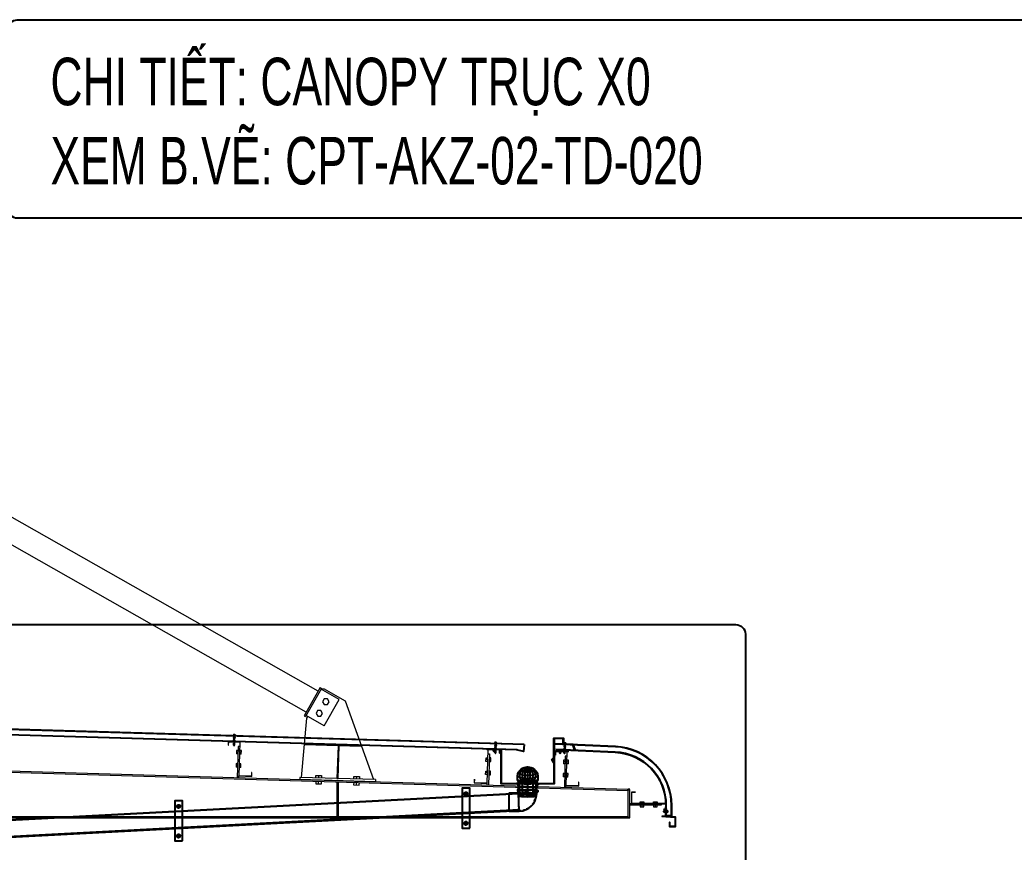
# Model space of a CAD drawing. Header units: inches. Extents: x 340055 to 349452, y -34649 to -30845.
# Drawn here: x 342628.3 to 342680.7, y -32630.5 to -32586.7 of the extents above; entities that cross this region are included whole.
import ezdxf

# ---------------------------------------------------------------- set-up
doc = ezdxf.new("R2010")
doc.units = ezdxf.units.IN
doc.header["$MEASUREMENT"] = 0
for name, pattern in [('DASHED2', [9.525, 6.35, -3.175]), ('HIDDEN', [0.375, 0.25, -0.125]), ('XKITLINE00', [0])]:
    doc.linetypes.add(name, pattern=pattern)
for name, color, linetype in [('2', 2, 'Continuous'), ('3', 3, 'Continuous'), ('DOWNPOUT', 52, 'Continuous'), ('flashing', 6, 'Continuous'), ('ROOFING', 4, 'Continuous'), ('STRUCTURE', 1, 'Continuous')]:
    doc.layers.add(name, color=color, linetype=linetype)
doc.layers.add('Bolt', color=7, linetype='Continuous', lineweight=0)
doc.layers.add('PART', color=20, linetype='Continuous', lineweight=9)
doc.styles.add('ST1H', font='vnshxh.shx', dxfattribs={"width": 0.7})

# ---------------------------------------------------------------- blocks, each defined once
blk = doc.blocks.new('11')
at = {"color": 9, "linetype": 'XKITLINE00', "lineweight": 0}
for p, q in [((1478.094, 219.129), (1508.937, 236.631)), ((1478.721, 218.025), (1509.564, 235.526)), ((1477.807, 219.272), (1476.663, 218.622)), ((1476.986, 218.691), (1477.943, 219.234)), ((1477.856, 219.185), (1477.807, 219.272)), ((1477.988, 219.317), (1477.918, 219.277)), ((1477.918, 219.277), (1478.757, 217.799)), ((1477.988, 219.317), (1478.827, 217.838)), ((1476.663, 218.622), (1475.169, 214.476)), ((1477.776, 217.3), (1476.986, 218.691)), ((1477.514, 218.572), (1477.601, 218.722)), ((1477.599, 218.422), (1477.514, 218.572)), ((1477.601, 218.722), (1477.775, 218.721)), ((1477.86, 218.57), (1477.772, 218.421)), ((1477.775, 218.721), (1477.86, 218.57)), ((1477.772, 218.421), (1477.599, 218.422)), ((1477.859, 217.964), (1477.947, 218.113)), ((1477.947, 218.113), (1478.12, 218.112)), ((1478.12, 218.112), (1478.206, 217.961)), ((1477.776, 217.3), (1478.733, 217.842)), ((1477.945, 217.813), (1477.859, 217.964)), ((1478.118, 217.812), (1477.945, 217.813)), ((1478.206, 217.961), (1478.118, 217.812)), ((1478.695, 217.706), (1478.646, 217.793)), ((1478.965, 214.588), (1478.695, 217.706)), ((1478.827, 217.838), (1478.757, 217.799)), ((1508.218, 216.982), (1508.298, 216.984)), ((1508.298, 216.984), (1508.347, 215.335)), ((1495.223, 216.597), (1495.303, 216.6)), ((1495.303, 216.6), (1495.352, 214.95)), ((1475.822, 216.275), (1478.811, 216.36)), ((1475.822, 216.275), (1475.824, 216.215)), ((1475.824, 216.215), (1478.813, 216.3)), ((1475.824, 216.214), (1476.985, 216.247)), ((1476.985, 216.248), (1477.045, 216.25)), ((1477.044, 214.531), (1476.985, 216.248)), ((1477.045, 216.249), (1478.813, 216.3)), ((1477.045, 216.25), (1477.104, 214.533)), ((1478.813, 216.3), (1478.811, 216.36)), ((1482.229, 216.212), (1482.309, 216.215)), ((1482.309, 216.215), (1482.358, 214.565)), ((1461.748, 213.955), (1512.539, 215.459)), ((1512.539, 215.399), (1461.749, 213.895)), ((1464.987, 215.702), (1465.067, 215.704)), ((1465.067, 215.704), (1465.115, 214.055)), ((1469.14, 215.825), (1469.06, 215.822)), ((1469.06, 215.822), (1469.109, 214.173)), ((1508.267, 215.333), (1508.264, 215.433)), ((1512.539, 215.459), (1512.539, 212.455)), ((1495.272, 214.948), (1495.269, 215.048)), ((1475.065, 214.473), (1479.064, 214.591)), ((1475.065, 214.473), (1475.069, 214.353)), ((1475.069, 214.353), (1479.067, 214.471)), ((1477.104, 214.533), (1477.044, 214.531)), ((1479.064, 214.591), (1479.067, 214.471)), ((1482.278, 214.563), (1482.275, 214.663)), ((1461.669, 212.455), (1461.669, 213.955)), ((1461.749, 212.455), (1461.749, 213.955)), ((1465.036, 214.052), (1465.033, 214.152)), ((1469.189, 214.175), (1469.186, 214.275)), ((1477.104, 214.315), (1477.044, 214.315)), ((1477.044, 214.315), (1477.044, 212.535)), ((1477.104, 214.315), (1477.104, 212.535)), ((1460.019, 213.198), (1460.019, 213.118)), ((1460.019, 213.118), (1461.669, 213.118)), ((1461.569, 213.198), (1461.669, 213.198)), ((1461.749, 212.515), (1512.539, 212.515)), ((1512.539, 212.455), (1461.749, 212.455)), ((1477.104, 212.535), (1477.044, 212.535))]:
    blk.add_line(p, q, dxfattribs=at)
at = {"color": 8}
for p, q in [((1461.669, 213.955), (1461.749, 213.955)), ((1461.749, 213.895), (1461.748, 213.955)), ((1461.669, 212.455), (1461.749, 212.455)), ((1461.749, 212.455), (1461.749, 212.515))]:
    blk.add_line(p, q, dxfattribs=at)
at = {"layer": 'Bolt', "linetype": 'XKITLINE00', "lineweight": 0}
for p, q in [((1508.129, 216.774), (1508.209, 216.777)), ((1508.134, 216.584), (1508.129, 216.774)), ((1508.132, 216.679), (1508.212, 216.682)), ((1508.134, 216.584), (1508.214, 216.587)), ((1508.304, 216.78), (1508.384, 216.782)), ((1508.307, 216.685), (1508.387, 216.687)), ((1508.309, 216.59), (1508.389, 216.592)), ((1508.384, 216.782), (1508.389, 216.592)), ((1482.14, 216.005), (1482.22, 216.007)), ((1482.146, 215.815), (1482.14, 216.005)), ((1482.315, 216.01), (1482.395, 216.012)), ((1482.395, 216.012), (1482.401, 215.822)), ((1495.135, 216.389), (1495.214, 216.392)), ((1495.14, 216.2), (1495.135, 216.389)), ((1495.137, 216.295), (1495.217, 216.297)), ((1495.14, 216.2), (1495.22, 216.202)), ((1495.309, 216.395), (1495.389, 216.397)), ((1495.312, 216.3), (1495.392, 216.302)), ((1495.315, 216.205), (1495.395, 216.207)), ((1495.389, 216.397), (1495.395, 216.207)), ((1508.15, 216.075), (1508.23, 216.077)), ((1508.155, 215.885), (1508.15, 216.075)), ((1508.152, 215.98), (1508.232, 215.982)), ((1508.324, 216.08), (1508.404, 216.082)), ((1508.327, 215.985), (1508.407, 215.987)), ((1508.404, 216.082), (1508.41, 215.892)), ((1464.898, 215.494), (1464.978, 215.496)), ((1464.903, 215.304), (1464.898, 215.494)), ((1464.901, 215.399), (1464.981, 215.401)), ((1465.073, 215.499), (1465.153, 215.502)), ((1465.076, 215.404), (1465.155, 215.407)), ((1465.153, 215.502), (1465.158, 215.312)), ((1468.986, 215.615), (1469.066, 215.617)), ((1468.992, 215.425), (1468.986, 215.615)), ((1468.989, 215.52), (1469.069, 215.522)), ((1469.072, 215.428), (1468.992, 215.425)), ((1469.241, 215.623), (1469.161, 215.62)), ((1469.164, 215.525), (1469.244, 215.528)), ((1469.167, 215.43), (1469.247, 215.433)), ((1469.247, 215.433), (1469.241, 215.623)), ((1482.143, 215.91), (1482.223, 215.912)), ((1482.146, 215.815), (1482.226, 215.817)), ((1482.318, 215.915), (1482.398, 215.917)), ((1482.321, 215.82), (1482.401, 215.822)), ((1495.155, 215.69), (1495.235, 215.692)), ((1495.161, 215.5), (1495.155, 215.69)), ((1495.158, 215.595), (1495.238, 215.597)), ((1495.161, 215.5), (1495.241, 215.502)), ((1495.33, 215.695), (1495.41, 215.697)), ((1495.333, 215.6), (1495.413, 215.602)), ((1495.336, 215.505), (1495.416, 215.507)), ((1495.41, 215.697), (1495.416, 215.507)), ((1508.155, 215.885), (1508.235, 215.887)), ((1508.33, 215.89), (1508.41, 215.892)), ((1464.903, 215.304), (1464.983, 215.306)), ((1465.078, 215.309), (1465.158, 215.312)), ((1469.007, 214.915), (1469.087, 214.918)), ((1469.012, 214.725), (1469.007, 214.915)), ((1469.262, 214.923), (1469.182, 214.921)), ((1469.267, 214.733), (1469.262, 214.923)), ((1482.161, 215.305), (1482.241, 215.307)), ((1482.167, 215.115), (1482.161, 215.305)), ((1482.164, 215.21), (1482.244, 215.212)), ((1482.167, 215.115), (1482.247, 215.117)), ((1482.336, 215.31), (1482.416, 215.313)), ((1482.339, 215.215), (1482.419, 215.218)), ((1482.341, 215.12), (1482.421, 215.123)), ((1482.416, 215.313), (1482.421, 215.123)), ((1464.919, 214.794), (1464.998, 214.797)), ((1464.924, 214.604), (1464.919, 214.794)), ((1464.921, 214.699), (1465.001, 214.702)), ((1464.924, 214.604), (1465.004, 214.607)), ((1465.093, 214.799), (1465.173, 214.802)), ((1465.096, 214.705), (1465.176, 214.707)), ((1465.099, 214.61), (1465.179, 214.612)), ((1465.173, 214.802), (1465.179, 214.612)), ((1469.01, 214.82), (1469.089, 214.823)), ((1469.092, 214.728), (1469.012, 214.725)), ((1469.184, 214.826), (1469.264, 214.828)), ((1469.187, 214.731), (1469.267, 214.733)), ((1476.211, 214.637), (1475.911, 214.628)), ((1475.911, 214.628), (1475.915, 214.498)), ((1476.178, 214.383), (1475.959, 214.376)), ((1475.969, 214.376), (1475.968, 214.379)), ((1476.065, 214.502), (1476.061, 214.632)), ((1476.168, 214.382), (1476.168, 214.385)), ((1476.173, 214.382), (1476.178, 214.383)), ((1476.215, 214.507), (1476.211, 214.637)), ((1478.21, 214.696), (1477.91, 214.687)), ((1477.91, 214.687), (1477.914, 214.557)), ((1477.923, 214.244), (1477.919, 214.374)), ((1477.968, 214.435), (1477.968, 214.439)), ((1478.064, 214.561), (1478.06, 214.691)), ((1478.073, 214.248), (1478.069, 214.378)), ((1478.168, 214.441), (1478.167, 214.444)), ((1478.214, 214.566), (1478.21, 214.696)), ((1478.219, 214.383), (1478.223, 214.253)), ((1475.924, 214.185), (1475.92, 214.315)), ((1476.224, 214.194), (1475.924, 214.185)), ((1476.074, 214.189), (1476.07, 214.319)), ((1476.22, 214.324), (1476.224, 214.194)), ((1478.223, 214.253), (1477.923, 214.244)), ((1460.414, 213.293), (1460.224, 213.293)), ((1460.224, 213.293), (1460.224, 213.213)), ((1460.224, 213.038), (1460.224, 213.118)), ((1460.414, 213.038), (1460.224, 213.038)), ((1460.319, 213.213), (1460.319, 213.293)), ((1460.319, 213.038), (1460.319, 213.118)), ((1460.414, 213.213), (1460.414, 213.293)), ((1460.414, 213.118), (1460.414, 213.038)), ((1461.114, 213.293), (1460.924, 213.293)), ((1460.924, 213.293), (1460.924, 213.213)), ((1460.924, 213.038), (1460.924, 213.118)), ((1461.114, 213.038), (1460.924, 213.038)), ((1461.019, 213.213), (1461.019, 213.293)), ((1461.019, 213.038), (1461.019, 213.118)), ((1461.114, 213.213), (1461.114, 213.293)), ((1461.114, 213.118), (1461.114, 213.038))]:
    blk.add_line(p, q, dxfattribs=at)
at = {"layer": 'PART', "color": 94, "linetype": 'XKITLINE00', "lineweight": 0}
for points in [[(1507.584, 215.412), (1507.578, 215.612), (1507.593, 215.613), (1507.598, 215.428), (1508.248, 215.447), (1508.195, 217.231), (1508.815, 217.25), (1508.821, 217.05), (1508.806, 217.049), (1508.801, 217.234), (1508.211, 217.217), (1508.264, 215.433)], [(1481.595, 214.643), (1481.589, 214.843), (1481.604, 214.843), (1481.61, 214.658), (1482.26, 214.678), (1482.207, 216.462), (1482.826, 216.48), (1482.832, 216.28), (1482.817, 216.28), (1482.812, 216.465), (1482.222, 216.447), (1482.275, 214.663)], [(1494.584, 215.228), (1494.599, 215.228), (1494.604, 215.043), (1495.254, 215.062), (1495.201, 216.847), (1495.821, 216.865), (1495.827, 216.665), (1495.812, 216.665), (1495.806, 216.849), (1495.216, 216.832), (1495.269, 215.048), (1494.59, 215.028)], [(1464.353, 214.132), (1464.347, 214.332), (1464.362, 214.333), (1464.367, 214.148), (1465.017, 214.167), (1464.964, 215.951), (1465.584, 215.969), (1465.59, 215.77), (1465.575, 215.769), (1465.569, 215.954), (1464.98, 215.937), (1465.033, 214.152)], [(1469.845, 214.495), (1469.86, 214.495), (1469.865, 214.295), (1469.186, 214.275), (1469.133, 216.06), (1468.543, 216.042), (1468.549, 215.857), (1468.534, 215.857), (1468.528, 216.057), (1469.147, 216.075), (1469.2, 214.291), (1469.85, 214.31)], [(1461.554, 213.803), (1461.369, 213.803), (1461.369, 213.818), (1461.569, 213.818), (1461.569, 213.198), (1459.784, 213.198), (1459.784, 212.548), (1459.969, 212.548), (1459.969, 212.533), (1459.769, 212.533), (1459.769, 213.213), (1461.554, 213.213)]]:
    blk.add_lwpolyline(points, close=True, dxfattribs=at)
blk = doc.blocks.new('Short_Self_drilling')
at = {"layer": 'STRUCTURE', "color": 1, "linetype": 'Continuous'}
for p, q in [((6.4, 1.7), (-6.4, 1.7)), ((5.1, 3.8), (-5.1, 3.8)), ((-2.6, 2.9), (-5.1, 2.9)), ((-3.4, 3.8), (-3.4, 6.8)), ((3, 7.2), (-3, 7.2)), ((2.6, 2.9), (-2.6, 2.9)), ((-2.1, 2.8), (-2.1, 2.9)), ((6.3, 0), (0, 0)), ((2.2, 2.8), (2.2, 2.9)), ((2.2, -0.5), (2.2, 0)), ((5.1, 2.9), (2.6, 2.9)), ((3.4, 3.8), (3.4, 6.8)), ((3, -1.2), (-2.7, -0.2)), ((3, -2.7), (-2.7, -1.8)), ((3, -4.2), (-2.7, -3.3)), ((3, -5.8), (-2.7, -4.8)), ((3, -7.3), (-2.7, -6.3)), ((-1.9, -8), (-2.7, -7.9)), ((-2.1, -1.4), (-2.1, -0.9)), ((-2.1, -2.9), (-2.1, -2.4)), ((-2.1, -4.4), (-2.1, -3.9)), ((-2.1, -6), (-2.1, -5.4)), ((-2.1, -7.5), (-2.1, -7)), ((-2.1, -12.3), (-2.1, -8.5)), ((3, -8.8), (-1.1, -8.1)), ((2.1, -12.3), (2.1, -9.1)), ((2.2, -2), (2.2, -1.5)), ((2.2, -3.6), (2.2, -3)), ((2.2, -5.1), (2.2, -4.6)), ((2.2, -6.6), (2.2, -6.1)), ((2.2, -8.1), (2.2, -7.6))]:
    blk.add_line(p, q, dxfattribs=at)
blk.add_lwpolyline([(6.4, 1.3), (6.4, 1.7), (2.1, 2.8), (-2.1, 2.8), (-6.4, 1.7), (-6.4, 1.3)], close=True, dxfattribs=at)
for points in [[(-6.4, 1.3, -0.088869), (-6.3, 0), (0, 0)], [(-0.1, 3.8), (-0.3, 6.2, 0.338878), (-3.1, 6.2), (-3.3, 3.8)], [(3.3, 3.8), (3.1, 6.2, 0.338878), (0.3, 6.2), (0.1, 3.8)], [(2.1, -12.3), (0.2, -14.2, -0.333596), (-0.2, -14.2), (-2.1, -12.3)], [(-0.1, -14), (-1, -12.2, -0.148657), (-1.4, -11.2), (-2, -7.7, -0.815006), (-1.2, -7.8, 0.150833), (-0.8, -8.7)], [(2.1, -12.3), (1.7, -11.7, 0.52242), (0.9, -11.7), (-0.2, -14.2)]]:
    blk.add_lwpolyline(points, format="xyb", dxfattribs=at)
for points in [[(3, -1.2), (2.2, -1.5), (-2.1, -0.8), (-2.7, -0.2), (-2.4, 0)], [(3, -2.7), (2.2, -3), (-2.1, -2.4), (-2.7, -1.8), (-2.1, -1.4), (2.2, -2), (3, -2.7)], [(3, -4.2), (2.2, -4.6), (-2.1, -3.9), (-2.7, -3.3), (-2.1, -2.9), (2.2, -3.6), (3, -4.2)], [(3, -5.8), (2.2, -6.1), (-2.1, -5.4), (-2.7, -4.8), (-2.1, -4.4), (2.2, -5.1), (3, -5.8)], [(3, -7.3), (2.2, -7.6), (-2.1, -7), (-2.7, -6.3), (-2.1, -6), (2.2, -6.6), (3, -7.3)], [(-1.8, -8.5), (-2.1, -8.5), (-2.7, -7.9), (-2.1, -7.5), (-1.8, -7.5)], [(-1.3, -7.6), (2.2, -8.1), (3, -8.8)], [(-1.2, 0), (2.2, -0.5), (3, -1.2)], [(3, -8.8), (2.2, -9.1), (-0.8, -8.7)]]:
    blk.add_lwpolyline(points, dxfattribs=at)
for centre, radius, start, end in [((-5, 3.3), 0.455, 109.7949, 250.2674), ((-3, 6.8), 0.429, 90.0311, 180.0311), ((3, 6.8), 0.429, 0.0311, 90.0311), ((5.1, 3.3), 0.435, 279.7276, 80.3347), ((10, 0.2), 3.74, 162.2963, 182.6103)]:
    blk.add_arc(centre, radius, start, end, dxfattribs=at)
blk = doc.blocks.new('HFR-1')
at = {"layer": 'STRUCTURE', "color": 1, "linetype": 'Continuous'}
for p, q in [((-5.5, 0), (5.5, 0)), ((-5.2, 0.8), (-3.4, 1.5)), ((5.2, 0.8), (3.4, 1.5)), ((-2.4, -1.2), (-3, -1.6)), ((-3, -1.6), (-2.4, -1.9)), ((-2.4, -1.9), (-3, -2.3)), ((-3, -2.3), (-2.4, -2.6)), ((-2.4, -2.6), (-3, -3)), ((-3, -3), (-2.4, -3.3)), ((-2.4, -3.3), (-3, -3.7)), ((-3, -3.7), (-2.4, -4.1)), ((-2.4, -4.1), (-3, -4.4)), ((-3, -4.4), (-2.4, -4.8)), ((-2.4, -4.8), (-3, -5.1)), ((-3, -5.1), (-2.4, -5.5)), ((-2.4, -5.5), (-3, -5.8)), ((-3, -5.8), (-2.4, -6.2)), ((-2.4, -6.2), (-3, -6.6)), ((-3, -6.6), (-2.4, -6.9)), ((-2.4, -6.9), (-3, -7.3)), ((-3, -7.3), (-2.4, -7.6)), ((-2.4, -7.6), (-3, -8)), ((-3, -8), (-2.4, -8.3)), ((-2.4, -8.3), (-3, -8.7)), ((-3, -8.7), (-2.4, -9)), ((-2.4, -9), (-3, -9.4)), ((-3, -9.4), (-2.4, -9.7)), ((-2.4, -9.7), (-3, -10.1)), ((-3, -10.1), (-2.4, -10.5)), ((-2.4, -10.5), (-3, -10.8)), ((-3, -10.8), (-2.4, -11.2)), ((-2.4, -11.2), (-3, -11.5)), ((-3, -11.5), (-2.4, -11.9)), ((-2.9, -1.6), (2.9, -1.4)), ((-2.9, -2.3), (2.9, -2.1)), ((-2.9, -3), (2.9, -2.8)), ((-2.9, -3.7), (2.9, -3.6)), ((-2.9, -4.4), (2.9, -4.3)), ((-2.9, -5.1), (2.9, -5)), ((-2.9, -5.9), (2.9, -5.7)), ((-2.9, -6.6), (2.9, -6.4)), ((-2.9, -7.3), (2.9, -7.1)), ((-2.9, -8), (2.9, -7.8)), ((-2.9, -8.7), (2.9, -8.5)), ((-2.9, -9.4), (2.9, -9.2)), ((-2.9, -10.1), (1.5, -10)), ((-2.9, -10.8), (1.3, -10.7)), ((-2.9, -11.5), (0.9, -11.4)), ((-2.5, -17.4), (-2.5, -11.8)), ((-2.5, -17.4), (-2, -16.7)), ((-2.5, -17.4), (-0.2, -19.7)), ((2.4, -1.1), (-2.4, -1.2)), ((2.4, -1.8), (-2.4, -1.9)), ((-2.4, -1.9), (2.4, -1.8)), ((-2.4, -2.6), (2.4, -2.5)), ((2.4, -2.5), (-2.4, -2.6)), ((-2.4, -3.3), (2.4, -3.2)), ((2.4, -3.2), (-2.4, -3.3)), ((-2.4, -4.1), (2.4, -3.9)), ((2.4, -3.9), (-2.4, -4.1)), ((-2.4, -4.8), (2.4, -4.6)), ((2.4, -4.6), (-2.4, -4.8)), ((-2.4, -5.5), (2.4, -5.3)), ((2.4, -5.3), (-2.4, -5.5)), ((-2.4, -6.2), (2.4, -6)), ((2.4, -6), (-2.4, -6.2)), ((-2.4, -6.9), (2.4, -6.8)), ((2.4, -6.8), (-2.4, -6.9)), ((-2.4, -7.6), (2.4, -7.5)), ((2.4, -7.5), (-2.4, -7.6)), ((-2.4, -8.3), (2.4, -8.2)), ((2.4, -8.2), (-2.4, -8.3)), ((-2.4, -9), (2.4, -8.9)), ((2.4, -8.9), (-2.4, -9)), ((-2.4, -9.7), (2.4, -9.6)), ((2.4, -9.6), (-2.4, -9.7)), ((1.4, -10.3), (-2.4, -10.5)), ((-2.4, -10.5), (1.4, -10.3)), ((-2.4, -11.2), (1.1, -11.1)), ((1.1, -11.1), (-2.4, -11.2)), ((-2.4, -11.9), (0.4, -11.8)), ((-1, -16.7), (0.2, -19.7)), ((0.1, -19.4), (1.2, -17.3)), ((0.2, -19.7), (2.5, -17.4)), ((1.6, -16.1), (2.3, -10.2)), ((2.2, -10), (2.9, -10)), ((2.2, -11), (2.4, -11)), ((2.4, -11), (2.2, -11)), ((2.2, -11.4), (2.9, -11.4)), ((2.2, -11.7), (2.4, -11.7)), ((2.4, -10.3), (2.3, -10.3)), ((2.3, -10.3), (2.4, -10.3)), ((2.3, -10.7), (2.9, -10.7)), ((2.9, -1.4), (2.4, -1.1)), ((2.4, -1.8), (2.9, -1.4)), ((2.9, -2.1), (2.4, -1.8)), ((2.4, -2.5), (2.9, -2.1)), ((2.9, -2.8), (2.4, -2.5)), ((2.4, -3.2), (2.9, -2.8)), ((2.9, -3.6), (2.4, -3.2)), ((2.4, -3.9), (2.9, -3.6)), ((2.9, -4.3), (2.4, -3.9)), ((2.4, -4.6), (2.9, -4.3)), ((2.9, -5), (2.4, -4.6)), ((2.4, -5.3), (2.9, -5)), ((2.9, -5.7), (2.4, -5.3)), ((2.4, -6), (2.9, -5.7)), ((2.9, -6.4), (2.4, -6)), ((2.4, -6.8), (2.9, -6.4)), ((2.9, -7.1), (2.4, -6.8)), ((2.4, -7.5), (2.9, -7.1)), ((2.9, -7.8), (2.4, -7.5)), ((2.4, -8.2), (2.9, -7.8)), ((2.9, -8.5), (2.4, -8.2)), ((2.4, -8.9), (2.9, -8.5)), ((2.9, -9.2), (2.4, -8.9)), ((2.4, -9.6), (2.9, -9.2)), ((2.9, -10), (2.4, -9.6)), ((2.4, -10.3), (2.9, -10)), ((2.9, -10.7), (2.4, -10.3)), ((2.4, -11), (2.9, -10.7)), ((2.9, -11.4), (2.4, -11)), ((2.4, -11.7), (2.9, -11.4)), ((2.5, -17.4), (2.5, -11.7))]:
    blk.add_line(p, q, dxfattribs=at)
at = {"layer": 'STRUCTURE', "color": 1, "linetype": 'Continuous', "ltscale": 8}
for p in [(-3.4, 1.5), (3.4, 1.5)]:
    blk.add_line(p, (0, 1.5), dxfattribs=at)
at = {"layer": 'STRUCTURE', "color": 1, "linetype": 'DASHED2'}
for p in [(-1.9, 1.5), (1.9, 1.5)]:
    blk.add_line(p, (0, 0), dxfattribs=at)
at = {"layer": 'STRUCTURE', "color": 1, "linetype": 'Continuous', "ltscale": 8}
for centre, start, end in [((-4.7, 0.2), 130.41001, 194.80618), ((4.7, 0.2), 345.19382, 49.58999)]:
    blk.add_arc(centre, 0.801, start, end, dxfattribs=at)
at = {"layer": 'STRUCTURE', "color": 1, "linetype": 'Continuous'}
for centre, radius, start, end in [((-7.3, -9), 9.14, 58.06501, 78.8402), ((5.1, -3.8), 3.83, 84.20393, 134.36205), ((-1.5, -17.1), 0.59, 34.23018, 144.5641), ((0, -19.4), 0.331, 231.63478, 305.42875), ((-0.5, -10.1), 1.93, 296.60409, 355.39217), ((-0.6, -16), 2.2, 324.00482, 357.82685), ((1.9, -10.3), 0.444, 15.97616, 172.6971)]:
    blk.add_arc(centre, radius, start, end, dxfattribs=at)
blk = doc.blocks.new('A$C26A6701F')
at = {"layer": 'STRUCTURE', "color": 1, "linetype": 'Continuous'}
for p, q in [((0, 17.2), (1.3, 17.5)), ((0.4, 17.8), (3.6, 17.8)), ((0.4, 17.6), (1.2, 17.6)), ((0.9, 17.8), (0.9, 18.8)), ((1, 17.8), (1, 18.6)), ((1.1, 18.9), (2.9, 18.9)), ((1.2, 17.6), (2.8, 17.6)), ((1.3, 17.5), (1.3, 17.6)), ((1.3, 17.5), (2.7, 17.5)), ((1.9, 18.6), (2, 17.8)), ((2, 17.8), (2.1, 18.6)), ((2.7, 17.5), (2.7, 17.6)), ((2.7, 17.5), (4, 17.2)), ((2.8, 17.6), (3.6, 17.6)), ((3, 18.6), (3, 17.8)), ((3.1, 17.8), (3.1, 18.8)), ((0, 17.1), (0, 17.2)), ((0, 17.2), (4, 17.2)), ((4, 17.1), (0, 17.1)), ((3.9, 16.7), (0.1, 16.7)), ((1, 6.2), (2.8, 6.5)), ((1.3, 6.4), (1, 6.2)), ((1, 6.2), (1.3, 6.1)), ((1.3, 6), (1, 5.8)), ((1, 5.8), (2.8, 6)), ((1, 5.8), (1.3, 5.6)), ((1, 5.3), (2.8, 5.6)), ((1.3, 5.5), (1, 5.3)), ((1, 5.3), (1.3, 5.2)), ((1, 4.8), (2.8, 5.1)), ((1.3, 5), (1, 4.8)), ((1, 4.8), (1.3, 4.7)), ((1, 4.3), (2.8, 4.6)), ((1.3, 4.5), (1, 4.3)), ((1, 4.3), (1.3, 4.2)), ((1.3, 4.1), (1, 3.9)), ((1, 3.9), (2.8, 4.1)), ((1, 3.9), (1.3, 3.8)), ((1.3, 3.6), (1, 3.4)), ((1, 3.4), (2.3, 3.6)), ((1, 3.4), (1.3, 3.3)), ((1.2, 16.7), (1.1, 16.7)), ((1.1, 16.7), (1.4, 16.6)), ((1.1, 16.7), (1.4, 16.7)), ((1.1, 16.2), (2.9, 16.5)), ((1.4, 16.4), (1.1, 16.2)), ((1.1, 16.2), (1.4, 16.1)), ((1.1, 15.7), (2.9, 16)), ((1.4, 15.9), (1.1, 15.7)), ((1.1, 15.7), (1.4, 15.6)), ((1.4, 15.5), (1.1, 15.2)), ((1.1, 15.2), (2.9, 15.5)), ((1.1, 15.2), (1.4, 15.1)), ((1.4, 15), (1.1, 14.8)), ((1.1, 14.8), (2.9, 15)), ((1.1, 14.8), (1.4, 14.7)), ((1.1, 14.3), (2.9, 14.6)), ((1.4, 14.5), (1.1, 14.3)), ((1.1, 14.3), (1.4, 14.2)), ((1.1, 13.8), (2.9, 14.1)), ((1.4, 14), (1.1, 13.8)), ((1.1, 13.8), (1.4, 13.7)), ((1.4, 13.6), (1.1, 13.3)), ((1.1, 13.3), (2.9, 13.6)), ((1.1, 13.3), (1.4, 13.2)), ((1.1, 12.9), (2.9, 13.2)), ((1.4, 13.1), (1.1, 12.9)), ((1.1, 12.9), (1.4, 12.8)), ((1.1, 12.4), (2.9, 12.7)), ((1.4, 12.6), (1.1, 12.4)), ((1.1, 12.4), (1.4, 12.3)), ((1.1, 11.9), (2.9, 12.2)), ((1.4, 12.1), (1.1, 11.9)), ((1.1, 11.9), (1.4, 11.8)), ((1.4, 11.7), (1.1, 11.5)), ((1.1, 11.5), (2.9, 11.7)), ((1.1, 11.5), (1.4, 11.3)), ((1.1, 11), (2.9, 11.3)), ((1.4, 11.2), (1.1, 11)), ((1.1, 11), (1.3, 10.9)), ((1.1, 10.5), (2.9, 10.8)), ((1.4, 10.7), (1.1, 10.5)), ((1.1, 10.5), (1.3, 10.4)), ((1.1, 10), (2.9, 10.3)), ((1.3, 10.2), (1.1, 10)), ((1.1, 10), (1.3, 9.9)), ((1.3, 9.8), (1.1, 9.6)), ((1.1, 9.6), (2.9, 9.8)), ((1.1, 9.6), (1.3, 9.4)), ((1.1, 9.1), (2.8, 9.4)), ((1.3, 9.3), (1.1, 9.1)), ((1.1, 9.1), (1.3, 9)), ((1.1, 8.6), (2.8, 8.9)), ((1.3, 8.8), (1.1, 8.6)), ((1.1, 8.6), (1.3, 8.5)), ((1.1, 8.1), (2.8, 8.4)), ((1.3, 8.3), (1.1, 8.1)), ((1.1, 8.1), (1.3, 8)), ((1.3, 7.9), (1.1, 7.7)), ((1.1, 7.7), (2.8, 7.9)), ((1.1, 7.7), (1.3, 7.5)), ((1.1, 7.2), (2.8, 7.5)), ((1.3, 7.4), (1.1, 7.2)), ((1.1, 7.2), (1.3, 7.1)), ((1.1, 6.7), (2.8, 7)), ((1.3, 6.9), (1.1, 6.7)), ((1.1, 6.7), (1.3, 6.6)), ((1.3, 10.7), (1.3, 10.9)), ((1.3, 10.4), (2.7, 10.6)), ((2.7, 10.4), (1.3, 10.2)), ((1.3, 10.2), (1.3, 10.4)), ((1.3, 9.9), (2.7, 10.1)), ((2.7, 9.9), (1.3, 9.8)), ((1.3, 9.9), (1.3, 9.8)), ((1.3, 9.4), (2.7, 9.6)), ((2.6, 9.5), (1.3, 9.3)), ((1.3, 9.3), (1.3, 9.4)), ((1.3, 9), (2.7, 9.2)), ((2.6, 9), (1.3, 8.8)), ((1.3, 8.8), (1.3, 9)), ((1.3, 8.5), (2.7, 8.7)), ((2.6, 8.5), (1.3, 8.3)), ((1.3, 8.3), (1.3, 8.5)), ((1.3, 8), (2.7, 8.2)), ((2.6, 8), (1.3, 7.9)), ((1.3, 7.9), (1.3, 8)), ((1.3, 7.5), (2.7, 7.7)), ((2.6, 7.6), (1.3, 7.4)), ((1.3, 7.4), (1.3, 7.5)), ((1.3, 7.1), (2.7, 7.3)), ((2.6, 7.1), (1.3, 6.9)), ((1.3, 6.9), (1.3, 7.1)), ((1.3, 6.6), (2.7, 6.8)), ((2.6, 6.6), (1.3, 6.4)), ((1.3, 6.4), (1.3, 6.6)), ((1.3, 6.1), (2.6, 6.3)), ((2.6, 6.1), (1.3, 6)), ((1.3, 6), (1.3, 6.1)), ((1.3, 5.6), (2.6, 5.8)), ((2.6, 5.7), (1.3, 5.5)), ((1.3, 5.5), (1.3, 5.6)), ((1.3, 5.2), (2.6, 5.4)), ((2.6, 5.2), (1.3, 5)), ((1.3, 5), (1.3, 5.2)), ((1.3, 4.7), (2.6, 4.9)), ((2.6, 4.7), (1.3, 4.5)), ((1.3, 4.5), (1.3, 4.7)), ((1.3, 4.2), (2.6, 4.4)), ((2.6, 4.3), (1.3, 4.1)), ((1.3, 4.1), (1.3, 4.2)), ((1.3, 3.8), (2.6, 3.9)), ((1.3, 3.6), (1.3, 3.8)), ((2.3, 3.7), (1.3, 3.6)), ((1.3, 3.3), (2.2, 3.4)), ((1.3, 0.6), (1.3, 3.3)), ((1.3, 0.6), (1.4, 0.8)), ((1.3, 0.6), (1.9, 0)), ((1.4, 16.6), (2.4, 16.7)), ((2.7, 16.6), (1.4, 16.4)), ((1.4, 16.4), (1.4, 16.6)), ((1.4, 16.1), (2.7, 16.3)), ((2.7, 16.1), (1.4, 15.9)), ((1.4, 15.9), (1.4, 16.1)), ((1.4, 15.6), (2.7, 15.8)), ((2.7, 15.6), (1.4, 15.5)), ((1.4, 15.5), (1.4, 15.6)), ((1.4, 15.1), (2.7, 15.3)), ((2.7, 15.2), (1.4, 15)), ((1.4, 15), (1.4, 15.1)), ((1.4, 14.7), (2.7, 14.9)), ((2.7, 14.7), (1.4, 14.5)), ((1.4, 14.5), (1.4, 14.7)), ((1.4, 14.2), (2.7, 14.4)), ((2.7, 14.2), (1.4, 14)), ((1.4, 14), (1.4, 14.2)), ((1.4, 13.7), (2.7, 13.9)), ((2.7, 13.7), (1.4, 13.6)), ((1.4, 13.6), (1.4, 13.7)), ((1.4, 13.2), (2.7, 13.4)), ((2.7, 13.3), (1.4, 13.1)), ((1.4, 13.2), (1.4, 13.1)), ((1.4, 12.8), (2.7, 13)), ((2.7, 12.8), (1.4, 12.6)), ((1.4, 12.6), (1.4, 12.8)), ((1.4, 12.3), (2.7, 12.5)), ((2.7, 12.3), (1.4, 12.1)), ((1.4, 12.1), (1.4, 12.3)), ((1.4, 11.8), (2.7, 12)), ((2.7, 11.8), (1.4, 11.7)), ((1.4, 11.7), (1.4, 11.8)), ((1.4, 11.3), (2.7, 11.5)), ((2.7, 11.4), (1.4, 11.2)), ((1.4, 11.2), (1.4, 11.3)), ((1.3, 10.9), (2.7, 11.1)), ((2.7, 10.9), (1.4, 10.7)), ((1.7, 0.8), (2, 0)), ((2, 0), (2.6, 0.6)), ((2, 0.1), (2.3, 0.6)), ((2.4, 1), (2.6, 3.7)), ((2.6, 3.8), (2.5, 3.8)), ((2.5, 3.6), (2.8, 3.7)), ((2.5, 3.5), (2.6, 3.5)), ((2.6, 9.5), (2.7, 9.6)), ((2.6, 9.5), (2.8, 9.4)), ((2.6, 9), (2.6, 9.2)), ((2.6, 9), (2.8, 8.9)), ((2.6, 8.5), (2.6, 8.7)), ((2.6, 8.5), (2.8, 8.4)), ((2.6, 8), (2.6, 8.2)), ((2.6, 8), (2.8, 7.9)), ((2.6, 7.6), (2.6, 7.7)), ((2.6, 7.6), (2.8, 7.5)), ((2.6, 7.1), (2.6, 7.3)), ((2.6, 7.1), (2.8, 7)), ((2.6, 6.6), (2.6, 6.8)), ((2.6, 6.6), (2.8, 6.5)), ((2.6, 6.3), (2.8, 6.5)), ((2.6, 6.1), (2.6, 6.3)), ((2.6, 6.1), (2.8, 6)), ((2.6, 5.8), (2.8, 6)), ((2.6, 5.7), (2.6, 5.8)), ((2.6, 5.7), (2.8, 5.6)), ((2.6, 5.4), (2.8, 5.6)), ((2.6, 5.2), (2.6, 5.4)), ((2.6, 5.2), (2.8, 5.1)), ((2.6, 4.9), (2.8, 5.1)), ((2.6, 4.7), (2.6, 4.9)), ((2.6, 4.7), (2.8, 4.6)), ((2.6, 4.4), (2.8, 4.6)), ((2.6, 4.3), (2.6, 4.4)), ((2.8, 4.1), (2.6, 4.3)), ((2.6, 3.9), (2.8, 4.1)), ((2.6, 3.8), (2.6, 3.9)), ((2.8, 3.7), (2.6, 3.8)), ((2.6, 3.5), (2.8, 3.7)), ((2.6, 0.6), (2.6, 3.5)), ((2.7, 16.6), (2.7, 16.7)), ((2.7, 16.6), (2.9, 16.5)), ((2.7, 16.3), (2.9, 16.5)), ((2.7, 16.1), (2.7, 16.3)), ((2.7, 16.1), (2.9, 16)), ((2.7, 15.8), (2.9, 16)), ((2.7, 15.6), (2.7, 15.8)), ((2.7, 15.6), (2.9, 15.5)), ((2.7, 15.3), (2.9, 15.5)), ((2.7, 15.2), (2.7, 15.3)), ((2.7, 15.2), (2.9, 15)), ((2.7, 14.9), (2.9, 15)), ((2.7, 14.7), (2.7, 14.9)), ((2.7, 14.7), (2.9, 14.6)), ((2.7, 14.4), (2.9, 14.6)), ((2.7, 14.2), (2.7, 14.4)), ((2.7, 14.2), (2.9, 14.1)), ((2.7, 13.9), (2.9, 14.1)), ((2.7, 13.7), (2.7, 13.9)), ((2.7, 13.7), (2.9, 13.6)), ((2.7, 13.4), (2.9, 13.6)), ((2.7, 13.4), (2.7, 13.3)), ((2.7, 13.3), (2.9, 13.2)), ((2.7, 13), (2.9, 13.2)), ((2.7, 12.8), (2.7, 13)), ((2.7, 12.8), (2.9, 12.7)), ((2.7, 12.5), (2.9, 12.7)), ((2.7, 12.3), (2.7, 12.5)), ((2.7, 12.3), (2.9, 12.2)), ((2.7, 12), (2.9, 12.2)), ((2.7, 11.8), (2.7, 12)), ((2.7, 11.8), (2.9, 11.7)), ((2.7, 11.5), (2.9, 11.7)), ((2.7, 11.4), (2.7, 11.5)), ((2.7, 11.4), (2.9, 11.3)), ((2.7, 11.1), (2.9, 11.3)), ((2.7, 10.9), (2.7, 11.1)), ((2.7, 10.9), (2.9, 10.8)), ((2.7, 10.6), (2.9, 10.8)), ((2.7, 10.4), (2.7, 10.6)), ((2.7, 10.4), (2.9, 10.3)), ((2.7, 10.1), (2.9, 10.3)), ((2.7, 10.1), (2.7, 9.9)), ((2.7, 9.9), (2.9, 9.8)), ((2.7, 9.6), (2.9, 9.8)), ((2.7, 9.2), (2.8, 9.4)), ((2.7, 8.7), (2.8, 8.9)), ((2.7, 8.2), (2.8, 8.4)), ((2.7, 7.7), (2.8, 7.9)), ((2.7, 7.3), (2.8, 7.5)), ((2.7, 6.8), (2.8, 7)), ((4, 17.2), (4, 17.1))]:
    blk.add_line(p, q, dxfattribs=at)
for centre, major_axis, ratio, start_param, end_param in [((0.4, 17.7), (0.0956, 0.0956), 1, 0.954633, 3.757756), ((1.1, 18.8), (-0.0943, 0.0943), 1, -0.785398, 0.785398), ((1.5, 18), (0.508, 0.508), 1, 0.131933, 1.438864), ((2.5, 18), (0.508, 0.508), 1, 0.131933, 1.438864), ((2.9, 18.8), (-0.0943, 0.0943), 1, 3.926991, 5.497787), ((3.6, 17.7), (-0.1, 0.1), 1, 2.701137, 5.152845), ((-1.1, 16.7), (-0.822, 0.822), 1, 3.915086, 4.236522), ((1.5, 0.7), (0.111, 0.111), 1, 6.085329, 8.011019), ((1.9, 0.1), (0.0625, 0.0625), 1, 3.247504, 4.535451), ((1.8, 3.7), (0.363, 0.363), 1, 4.808661, 5.407478), ((2.4, 3.7), (0.0836, 0.0836), 1, 5.766736, 8.502032), ((1.8, 1), (0.416, 0.416), 1, 4.859665, 5.449971), ((5.1, 16.7), (-1.15, 0.17), 0.90746, -0.177273, 0.177273)]:
    blk.add_ellipse(centre, major_axis=major_axis, ratio=ratio, start_param=start_param, end_param=end_param, dxfattribs=at)
blk = doc.blocks.new('RIVET')
at = {"color": 8}
for p, q in [((-3.9, 1.1), (-4.2, 0)), ((-4.2, 0), (-3.9, -1.1)), ((-3.9, -1.1), (-3.9, 1.1)), ((-3.5, -1.3), (-3.5, 1.3)), ((-1, -1.2), (-1, 1.3)), ((-1, 1.3), (-0.1, 1.3)), ((0, 1.3), (0, 2.4)), ((0, -1.3), (0, 1.3)), ((0.1, 2.5), (0.1, 2.5)), ((0.1, 2.5), (0.7, 1.4)), ((0.1, -2.5), (0.1, 2.5)), ((0.7, 1.1), (0.7, -1.1)), ((0.9, 0.7), (0.7, 0.7)), ((0.9, -0.7), (0.9, 0.7)), ((-0.1, -1.2), (-1, -1.2)), ((0, -2.4), (0, -1.3)), ((0.7, -1.4), (0.1, -2.5)), ((0.1, -2.5), (0.1, -2.5)), ((0.9, -0.7), (0.7, -0.7))]:
    blk.add_line(p, q, dxfattribs=at)
for centre, radius, start, end in [((-3.4, 0.7), 0.634, 101.5667, 142.2309), ((-2.5, -0.1), 1.78, 64.6352, 125.2369), ((-0.9, 3), 1.71, 240.4783, 268.3625), ((-0.1, 1.3), 0.0625, 270, 0), ((0.1, 2.4), 0.0625, 90, 180), ((0.1, 2.4), 0.0625, 26.5651, 90), ((0.1, 1.1), 0.625, 0, 26.5651), ((5.4, 0.6), 4.45, 179.0778, 187.9518), ((5.8, -0.6), 4.85, 172.415, 180.5555), ((-3.4, -0.7), 0.634, 217.7691, 258.4333), ((-2.5, 0.1), 1.78, 234.7631, 295.3648), ((-0.9, -3), 1.71, 91.6375, 119.5217), ((-0.1, -1.3), 0.0625, 0, 90), ((0.1, -2.4), 0.0625, 180, 270), ((0.1, -2.4), 0.0625, 270, 333.4349), ((0.1, -1.1), 0.625, 333.4349, 0)]:
    blk.add_arc(centre, radius, start, end, dxfattribs=at)
blk = doc.blocks.new('A$C074D4DC8')
at = {"color": 9}
for p, q in [((80, 232.2), (80, 100)), ((13.2, 108.1), (13.2, 8.1)), ((38.4, 101.8), (38.4, 1.8)), ((80, 100), (80, 0)), ((121.6, 101.8), (121.6, 1.8)), ((146.8, 108.1), (146.8, 8.1))]:
    blk.add_line(p, q, dxfattribs=at)
for centre, radius, start, end in [((80, 152.2), 80, 326.59949, 213.40051), ((80, 318.7), 180, 243.67176, 296.32824), ((80, 318.7), 155, 241.4707, 298.5293), ((84.2, 166.1), 66.2, 93.68862, 266.31138), ((80, 318.7), 130, 241.99987, 298.00013), ((112.4, 166.1), 73.6, 116.11147, 243.88853), ((80, 318.7), 105, 247.69124, 292.30876), ((183.7, 166.1), 123, 147.49096, 212.50904), ((-23.7, 166.1), 123, 327.49096, 32.50904), ((47.6, 166.1), 73.6, 296.11147, 63.88853), ((75.7, 166.1), 66.2, 273.68862, 86.31138), ((80, 318.7), 205, 248.11863, 291.88137)]:
    blk.add_arc(centre, radius, start, end, dxfattribs=at)
for centre in [(80, 108.1), (80, 8.1)]:
    blk.add_ellipse(centre, major_axis=(-66.8, 0), ratio=0.12167, dxfattribs=at)
for centre in [(80, 79.9), (80, 58.1), (80, 31.6)]:
    blk.add_ellipse(centre, major_axis=(-66.8, 0), ratio=0.12167, start_param=0, end_param=3.141593, dxfattribs=at)
blk = doc.blocks.new('PHEU THU NUOC')
at = {"color": 8}
blk.add_line((312268.7, -34593.7), (312298.1, -34593.7), dxfattribs=at)
for points in [[(312268.7, -34613.6), (312268.7, -34593.7), (312264, -34593.7), (312264, -34593.9), (312268.4, -34593.9), (312268.4, -34613.9)], [(312298.1, -34611.7), (312298.1, -34593.7), (312301.7, -34593.7), (312301.7, -34593.9), (312298.3, -34593.9), (312298.3, -34611.8)]]:
    blk.add_lwpolyline(points, dxfattribs=at)
blk.add_open_spline([(312268.4, -34613.9), (312273.1, -34608.5), (312281.2, -34607.7), (312290.8, -34610.5), (312296.7, -34611.3), (312298.3, -34611.5)], degree=3, knots=[0, 0, 0, 0, 20.015853, 34.788778, 40.675458, 40.675458, 40.675458, 40.675458], dxfattribs=at)
blk.add_spline([(312298.3, -34611.5), (312285.7, -34614.5), (312279.2, -34613.8), (312268.4, -34613.9)], degree=3, dxfattribs=at)
blk = doc.blocks.new('D90-90')
at = {"layer": 'ROOFING', "color": 254}
for p, q in [((-296909.8, -76158.4), (-296964.3, -76158.4)), ((-296909.8, -76158.4), (-296909.8, -76256.9)), ((-297059.3, -76253.4), (-297059.3, -76307.9)), ((-296909.8, -76256.9), (-296960.8, -76256.9)), ((-296960.8, -76256.9), (-296960.8, -76307.9)), ((-297059.3, -76307.9), (-296960.8, -76307.9))]:
    blk.add_line(p, q, dxfattribs=at)
at = {"layer": 'ROOFING', "color": 254, "linetype": 'HIDDEN'}
for p, q in [((-296909.8, -76160.6), (-296964.3, -76160.6)), ((-296959.7, -76254.7), (-296959.7, -76160.6)), ((-297057.1, -76253.4), (-297057.1, -76307.9)), ((-296963, -76257.5), (-297057.1, -76257.5)), ((-296909.8, -76254.7), (-296963, -76254.7)), ((-296963, -76254.7), (-296963, -76307.9))]:
    blk.add_line(p, q, dxfattribs=at)
at = {"layer": 'ROOFING', "color": 254}
blk.add_arc((-296964.3, -76253.4), 95, 90, 180, dxfattribs=at)
at = {"layer": 'ROOFING', "color": 254, "linetype": 'HIDDEN'}
blk.add_arc((-296964.3, -76253.4), 92.8, 90, 180, dxfattribs=at)

msp = doc.modelspace()

# ---------------------------------------------------------------- hatches: boundary and pattern name
at = {"layer": '2'}
h = msp.add_hatch(color=142, dxfattribs=at)
edge = h.paths.add_edge_path()
edge.add_arc((342654.2411, -32627.2227), 0.412, 35.51709, 56.04186)
edge.add_line((342654.4712, -32626.881), (342654.5764, -32626.881))
edge.add_line((342654.5764, -32626.881), (342654.5764, -32626.9834))
h = msp.add_hatch(color=142, dxfattribs=at)
edge = h.paths.add_edge_path()
edge.add_arc((342655.8626, -32627.2327), 0.412, 483.95814, 504.48291, ccw=False)
edge.add_line((342655.6325, -32626.891), (342655.5273, -32626.891))
edge.add_line((342655.5273, -32626.891), (342655.5273, -32626.9934))
h = msp.add_hatch(color=142, dxfattribs=at)
edge = h.paths.add_edge_path()
edge.add_arc((342655.8626, -32627.2416), 0.412, 483.95814, 504.48291, ccw=False)
edge.add_line((342655.6325, -32626.8999), (342655.5273, -32626.8999))
edge.add_line((342655.5273, -32626.8999), (342655.5273, -32627.0023))

# ---------------------------------------------------------------- linework, layer by layer
at = {"color": 1, "true_color": 0xfa051e}
for p, q in [((342651.6754, -32627.4131), (342651.9226, -32627.4131)), ((342651.8034, -32627.2872), (342651.8034, -32627.5275)), ((342636.5546, -32628.0815), (342636.8018, -32628.0815)), ((342636.6826, -32627.9556), (342636.6826, -32628.1959)), ((342651.6754, -32628.968), (342651.9226, -32628.968)), ((342651.8034, -32628.8421), (342651.8034, -32629.0824)), ((342636.5546, -32629.6363), (342636.8018, -32629.6363)), ((342636.6826, -32629.5105), (342636.6826, -32629.7508))]:
    msp.add_line(p, q, dxfattribs=at)
msp.add_lwpolyline([(342603.4244, -32618.5156), (342666.0153, -32618.5156, -0.4142136), (342666.5153, -32619.0156), (342666.5153, -32633.0019, -0.4142136), (342666.0153, -32633.5019), (342603.4244, -32633.5019, -0.4142136), (342602.9244, -32633.0019), (342602.9244, -32619.0156, -0.4142136)], format="xyb", close=True, dxfattribs=at)
at = {"color": 1}
msp.add_lwpolyline([(342652.9058, -32625.0591), (342653.6623, -32625.0819), (342653.6623, -32626.881), (342656.4423, -32626.881), (342656.4423, -32625.1596), (342657.1828, -32625.1828), (342657.1825, -32625.1928), (342656.4523, -32625.1699), (342656.4523, -32626.891), (342653.6523, -32626.891), (342653.6523, -32625.0916), (342652.9055, -32625.0691)], close=True, dxfattribs=at)
at = {"color": 1, "true_color": 0xfa051e}
for centre, radius in [((342651.8034, -32627.4131), 0.09), ((342651.8034, -32627.4131), 0.06), ((342636.6826, -32628.0815), 0.09), ((342636.6826, -32628.0815), 0.06), ((342651.8034, -32628.968), 0.09), ((342651.8034, -32628.968), 0.06), ((342636.6826, -32629.6363), 0.09), ((342636.6826, -32629.6363), 0.06)]:
    msp.add_circle(centre, radius, dxfattribs=at)
at = {"layer": '2', "color": 142}
for points in [[(342654.4712, -32626.881), (342654.5764, -32626.881), (342654.5764, -32626.9834, 0.0897964)], [(342655.6325, -32626.891), (342655.5273, -32626.891), (342655.5273, -32626.9934, -0.0897964)], [(342655.6325, -32626.8999), (342655.5273, -32626.8999), (342655.5273, -32627.0023, -0.0897964)]]:
    msp.add_lwpolyline(points, format="xyb", close=True, dxfattribs=at)
at = {"layer": '3'}
for p, q in [((342654.8623, -32624.8171), (342612.6061, -32623.574)), ((342654.862, -32624.8271), (342612.6061, -32623.584)), ((342654.462, -32625.0954), (342612.7491, -32623.8684)), ((342654.5091, -32625.1068), (342612.7565, -32623.8786))]:
    msp.add_line(p, q, dxfattribs=at)
msp.add_lwpolyline([(342654.8623, -32624.8171), (342654.8399, -32625.1868), (342654.462, -32625.0954)], dxfattribs=at)
at = {"layer": 'DOWNPOUT', "color": 1, "true_color": 0xfa051e}
for points in [[(342652.0095, -32629.2239), (342652.0095, -32627.1167), (342651.6095, -32627.1167), (342651.6095, -32629.2239)], [(342636.8887, -32629.8922), (342636.8887, -32627.7851), (342636.4887, -32627.7851), (342636.4887, -32629.8922)]]:
    msp.add_lwpolyline(points, close=True, dxfattribs=at)
at = {"layer": 'DOWNPOUT'}
for points in [[(342614.0416, -32630.4213), (342654.6131, -32628.2951), (342654.5659, -32627.3941), (342614.0416, -32629.5179)], [(342654.5675, -32627.424), (342614.0416, -32629.5479)], [(342654.6116, -32628.2652), (342614.0416, -32630.3914)]]:
    msp.add_lwpolyline(points, dxfattribs=at)
at = {"layer": 'flashing'}
msp.add_lwpolyline([(342656.4423, -32624.5073), (342656.4423, -32625.5027), (342656.3442, -32625.6163), (342656.4459, -32625.7814), (342656.4382, -32625.7879), (342656.3318, -32625.6154), (342656.4323, -32625.499), (342656.4323, -32624.4973), (342656.9339, -32624.4973), (342656.9339, -32624.7982), (342657.432, -32624.8116), (342657.5469, -32625.1388), (342657.5377, -32625.1423), (342657.4245, -32624.8209), (342656.9239, -32624.8063), (342656.9239, -32624.5073)], close=True, dxfattribs=at)
msp.add_lwpolyline([(342662.3225, -32628.1026), (342662.3224, -32628.6062), (342662.8156, -32628.6519), (342662.8156, -32629.1277), (342662.5356, -32629.1277), (342662.5356, -32628.926), (342662.5256, -32628.926), (342662.5256, -32629.1377), (342662.8256, -32629.1377), (342662.8256, -32628.6426), (342662.3325, -32628.597), (342662.3325, -32628.1026), (342662.3224, -32628.1026)], dxfattribs=at)
at = {"layer": 'ROOFING', "color": 3}
for points in [[(342662.6225, -32628.552), (342662.6225, -32628.0279, 0.4012177), (342659.6702, -32624.941), (342656.489, -32624.7991)], [(342656.5497, -32625.0921), (342659.6573, -32625.2307, -0.4012177), (342662.3325, -32628.0279), (342662.3325, -32628.552), (342662.6325, -32628.552), (342662.6325, -32628.0279, 0.4012177), (342659.6706, -32624.931), (342656.4895, -32624.7891)], [(342662.3425, -32628.552), (342662.3425, -32628.0279, 0.4012177), (342659.6577, -32625.2207), (342656.5422, -32625.0818)]]:
    msp.add_lwpolyline(points, format="xyb", dxfattribs=at)

# ---------------------------------------------------------------- block references
at = {"xscale": -0.9985207100398839, "yscale": 0.9985207100580737, "zscale": 0.9985207100591715}
msp.add_blockref('11', (344119.9325, -32840.8244), dxfattribs=at)
at = {"color": 9, "linetype": 'Continuous', "extrusion": (-1.52348e-10, -5.24717e-09, 1), "xscale": 0.02999999999812202, "yscale": 0.02999999999812202, "zscale": 0.02999999999812202, "rotation": 358.3369216030736}
for p in [(342639.5396, -32624.8692, 0.0001), (342653.2949, -32625.2738, 0.0001), (342656.9353, -32625.301, 0.0001)]:
    msp.add_blockref('A$C26A6701F', p, dxfattribs=at)
at = {"color": 8}
for p, xscale, yscale, zscale, rotation in [((342653.2795, -32625.0688), 0.00596839487915447, 0.00596839487915447, 0.00596839487915447, 357.4066559004543), ((342656.7628, -32625.1698), -0.005968394888959666, 0.005968394874798832, 0.005968394874592687, 357.4590640616419), ((342662.3425, -32628.2445), 0.005968394874381825, 0.005968394874381825, 0.005968394874381825, 269.8538142556851)]:
    msp.add_blockref('HFR-1', p, dxfattribs=dict(at, xscale=xscale, yscale=yscale, zscale=zscale, rotation=rotation))
at = {"color": 9, "xscale": -0.006756551563739777, "yscale": 0.006756551491889695, "zscale": 0.006756551493803273}
msp.add_blockref('A$C074D4DC8', (342655.5927, -32627.5667), dxfattribs=at)
at = {"color": 9, "linetype": 'Continuous', "xscale": 0.03000000002793968, "yscale": 0.03000000002793968, "zscale": 0.03000000002793968}
msp.add_blockref('PHEU THU NUOC', (333286.5512, -31589.0598), dxfattribs=at)
at = {"color": 1}
for p, xscale, yscale, zscale, rotation in [((342654.5773, -32627.2341), 0.009451450312109509, 0.009451450312109509, 0.009451450312109509, 89.96887337636491), ((342655.5273, -32627.2803), -0.009451450312109509, 0.009451450314372778, 0.009451450315065427, 270.0311266236351)]:
    msp.add_blockref('Short_Self_drilling', p, dxfattribs=dict(at, xscale=xscale, yscale=yscale, zscale=zscale, rotation=rotation))
at = {"color": 1, "extrusion": (0, 0, -1), "xscale": 0.009599999999139013, "yscale": 0.009599999999139013, "zscale": -0.009599999999999996, "rotation": 89.96887248687835}
msp.add_blockref('Short_Self_drilling', (-342662.3425, -32628.3498), dxfattribs=at)
at = {"layer": 'DOWNPOUT', "color": 222, "xscale": 0.009644629550166428, "yscale": 0.009644629550166428, "zscale": 0.009644629550166428, "rotation": 180}
msp.add_blockref('D90-90', (339790.4999, -33362.842), dxfattribs=at)
at = {"layer": 'flashing', "color": 0, "ltscale": 500, "xscale": 0.01000000000931323, "yscale": 0.01000000000931323, "zscale": 0.01000000000931323, "rotation": 180}
msp.add_blockref('RIVET', (342656.4325, -32625.4276), dxfattribs=at)
at = {"layer": 'flashing', "color": 0, "ltscale": 500}
for p, xscale, yscale, zscale in [((342654.5773, -32627.0177), -0.01148613751865923, 0.01148613751138328, 0.01148613751167431), ((342655.5273, -32627.0592), 0.01148613751865923, 0.01148613751865923, 0.01148613751865923)]:
    msp.add_blockref('RIVET', p, dxfattribs=dict(at, xscale=xscale, yscale=yscale, zscale=zscale))

# ---------------------------------------------------------------- texts
at = {"layer": '3', "insert": (342629.935, -32592.0423), "char_height": 2.5, "attachment_point": 4, "style": 'ST1H', "bg_fill": 2}
msp.add_mtext('\\A1;CHI TIÕT: CANOPY TRôC X0\\PXEM b.VÏ: CPT-AKZ-02-TD-020 ', dxfattribs=at)

# ---------------------------------------------------------------- next in the draw order: linework, layer by layer
at = {"color": 240, "true_color": 0xf90627}
msp.add_lwpolyline([(342628.191, -32586.7002), (342684.3006, -32586.7002, -0.4142136), (342684.8006, -32587.2002), (342684.8006, -32596.6349, -0.4142136), (342684.3006, -32597.1349), (342628.191, -32597.1349, -0.4142136), (342627.691, -32596.6349), (342627.691, -32587.2002, -0.4142136)], format="xyb", close=True, dxfattribs=at)

doc.saveas('drawing.dxf')
